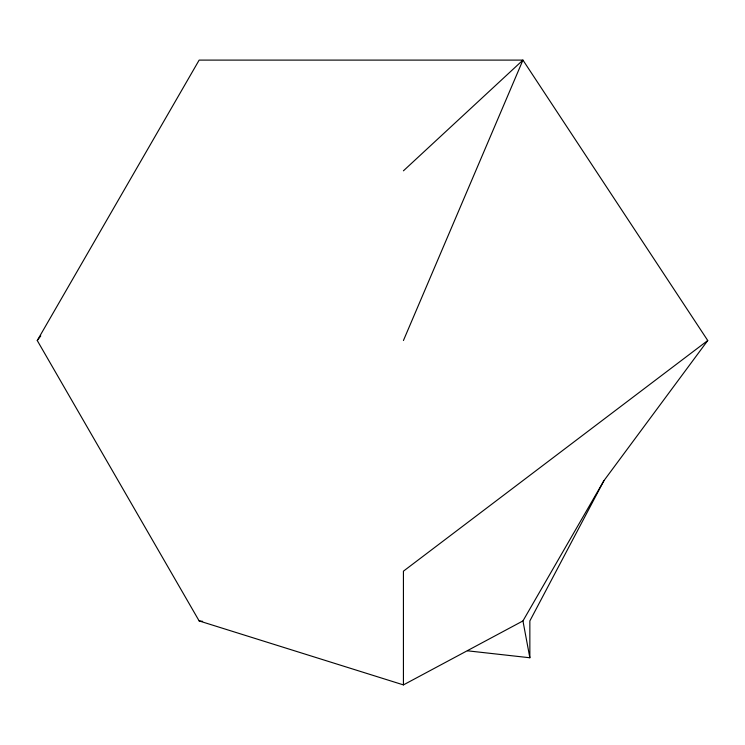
<?xml version="1.0" encoding="UTF-8"?>
<svg xmlns="http://www.w3.org/2000/svg" width="745" height="745" viewBox="0 0 745 745"><rect width="100%" height="100%" fill="white"/><g stroke="black" fill="none" stroke-linecap="round" stroke-linejoin="round"><path stroke-width="1.12" d="M403.427 340.521L522.943 60.103L199.148 60.103L37.25 340.521L199.148 620.93L403.427 684.897L522.943 620.93L603.897 480.721L707.75 340.521L522.943 60.103L403.427 170.819M603.897 480.721L529.853 620.93L529.853 657.761L467.413 650.804M37.25 340.521L40.77 335.893M707.75 340.521L403.427 571.173L403.427 684.897M199.148 620.93L202.621 621.321M522.943 620.93L529.853 657.761"/></g></svg>
